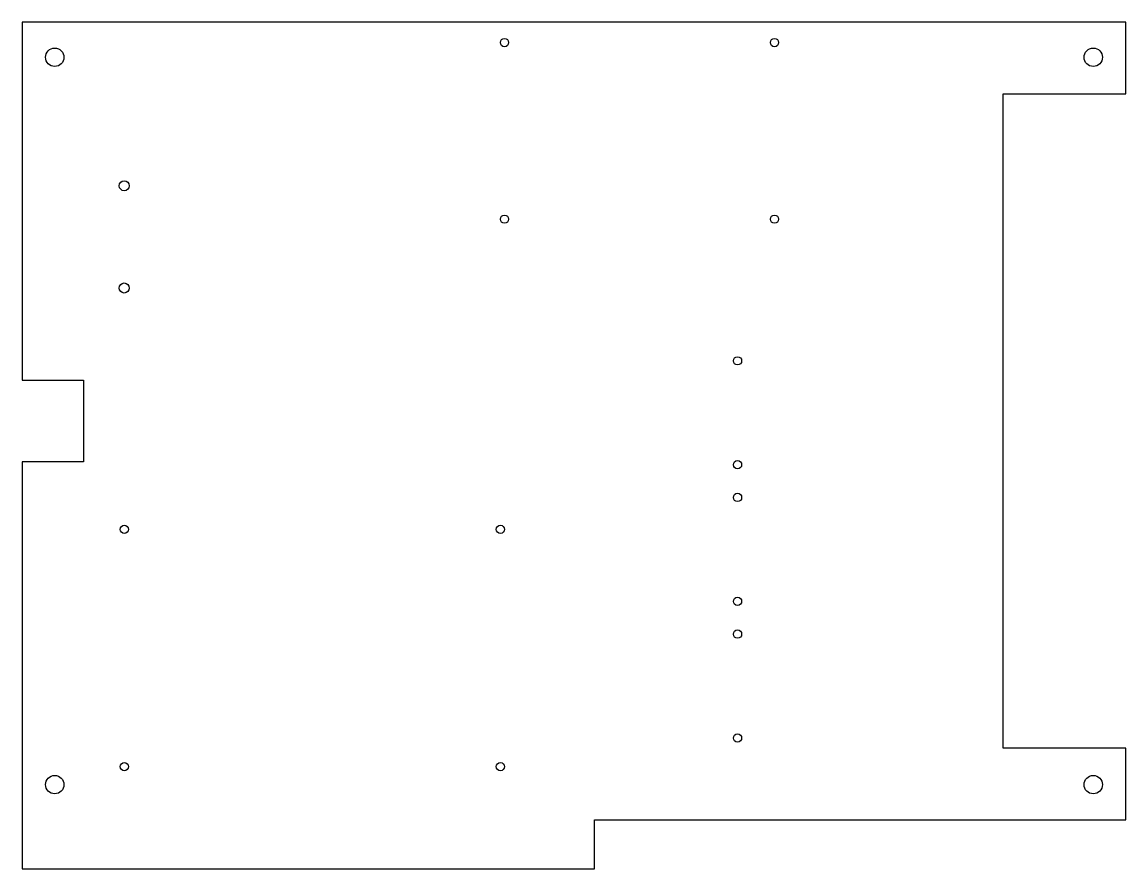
# Model space of a CAD drawing. Header units: millimetres. Extents: x -135 to 135, y -110 to 98.
import ezdxf

# ---------------------------------------------------------------- set-up
doc = ezdxf.new("R2010")
doc.units = ezdxf.units.MM

msp = doc.modelspace()

# ---------------------------------------------------------------- linework, layer by layer
msp.add_lwpolyline([(-135, 10), (-120, 10), (-120, -10), (-135, -10), (-135, -109.5), (5, -109.5), (5, -97.5), (135, -97.5), (135, -80), (105, -80), (105, 80), (135, 80), (135, 97.5), (-135, 97.5)], close=True)
for centre, radius in [((-17, 92.5), 1.01), ((49.04, 92.5), 1.01), ((-127, 88.9), 2.25), ((127, 88.9), 2.25), ((-110, 57.5), 1.23), ((-17, 49.32), 1.01), ((49.04, 49.32), 1.01), ((-110, 32.5), 1.23), ((40, 14.7), 1.01), ((40, -10.7), 1.01), ((40, -18.7), 1.01), ((-110, -26.5), 1.01), ((-18, -26.5), 1.01), ((40, -44.1), 1.01), ((40, -52.1), 1.01), ((40, -77.5), 1.01), ((-110, -84.5), 1.01), ((-18, -84.5), 1.01), ((-127, -88.9), 2.25), ((127, -88.9), 2.25)]:
    msp.add_circle(centre, radius)

doc.saveas('drawing.dxf')
